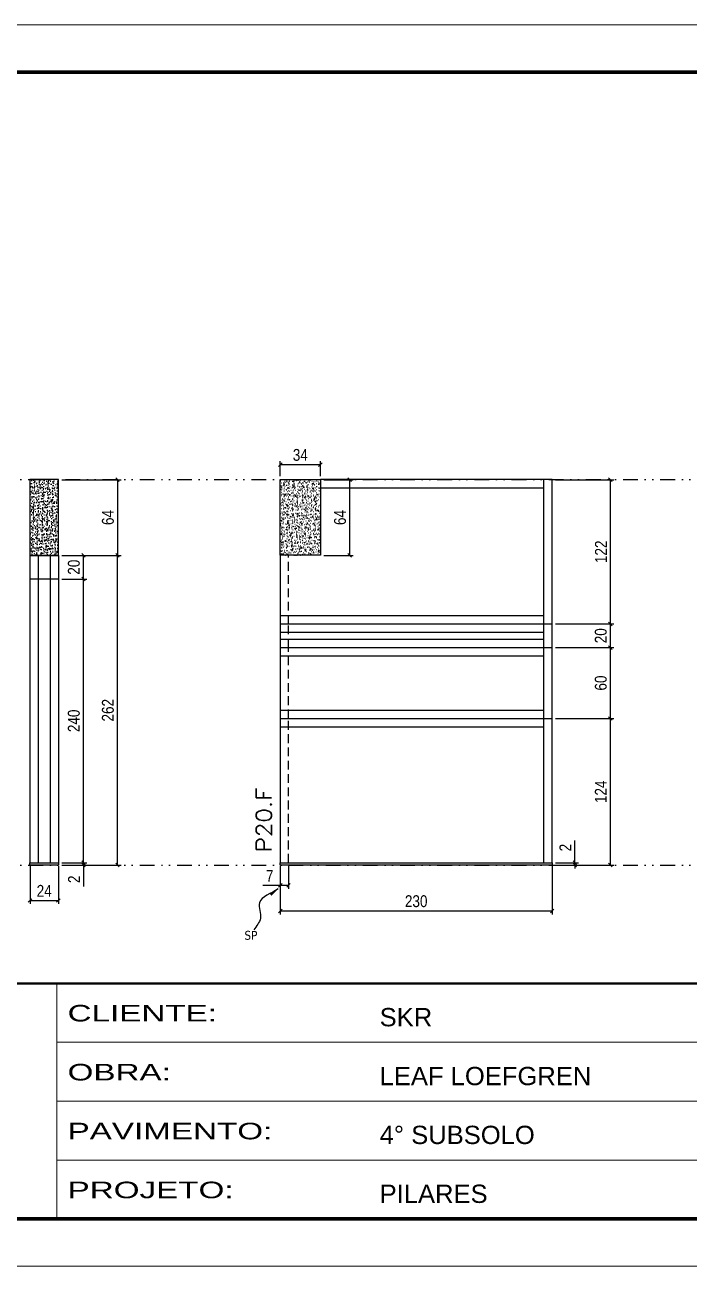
# Model space of a CAD drawing. Header units: millimetres. Extents: x 13777 to 27878, y -21631 to 6985.
# Drawn here: x 14812 to 15374, y -4402 to -3352 of the extents above; entities that cross this region are included whole.
import ezdxf

# ---------------------------------------------------------------- set-up
doc = ezdxf.new("R2010")
doc.units = ezdxf.units.MM
for name, pattern in [('CONTINUO', [0]), ('DASHED', [0.75, 0.5, -0.25]), ('DIVIDE2', [0.625, 0.25, -0.125, 0, -0.125, 0, -0.125]), ('HIDDEN', [0.375, 0.25, -0.125])]:
    doc.linetypes.add(name, pattern=pattern)
for name, color, linetype in [('COTA', 241, 'Continuous'), ('Nível', 160, 'Continuous'), ('Painéis', 200, 'Continuous'), ('SARR_2.2x7', 40, 'Continuous'), ('Sarrafo de Pressão', 42, 'HIDDEN'), ('texto', 7, 'Continuous')]:
    doc.layers.add(name, color=color, linetype=linetype)
for name, color, linetype, lineweight in [('Folhas', 255, 'Continuous', 9), ('SARRAFO DE PRESSAO', 251, 'DASHED', 9), ('Texto Seção', 7, 'Continuous', 15)]:
    doc.layers.add(name, color=color, linetype=linetype, lineweight=lineweight)
doc.styles.add('ARIAL', font='arial.ttf')
doc.styles.add('COTA TECNICA', font='techl___.ttf', dxfattribs={"height": 10})
doc.styles.add('COTA TECNICA-50', font='techl___.ttf', dxfattribs={"height": 10})
doc.styles.add('REGUA-120', font='ROMANS.shx', dxfattribs={"height": 15})
doc.styles.get("Standard").update_dxf_attribs({"font": 'arial.ttf'})
doc.styles.add('Tecnologia', font='')
doc.styles.get('Tecnologia').set_extended_font_data('Forgotten Futurist')
doc.dimstyles.new('COTA PAINEL-50', dxfattribs={"dimtxt": 10, "dimasz": 3, "dimexe": 3, "dimexo": 3, "dimgap": 3, "dimtad": 1, "dimdec": 1, "dimzin": 12, "dimdsep": 46, "dimtxsty": 'COTA TECNICA-50', "dimblk1": 'OBLIQUE', "dimblk2": 'OBLIQUE', "dimsah": 1, "dimcen": 0.9, "dimclrd": 4, "dimclre": 4, "dimclrt": 240, "dimadec": 1, "dimazin": 3, "dimtfac": 1, "dimtdec": 1, "dimtmove": 0, "dimatfit": 3, "dimfxl": 1, "dimtolj": 1, "dimtzin": 12, "dimarcsym": 0})
doc.dimstyles.new('PAINEL', dxfattribs={"dimtxt": 10, "dimasz": 3, "dimexe": 3, "dimexo": 3, "dimgap": 3, "dimtad": 1, "dimdec": 1, "dimzin": 12, "dimdsep": 46, "dimtxsty": 'COTA TECNICA', "dimblk1": 'OBLIQUE', "dimblk2": 'OBLIQUE', "dimsah": 1, "dimcen": 0.9, "dimclrd": 4, "dimclre": 4, "dimclrt": 240, "dimadec": 1, "dimazin": 3, "dimtfac": 1, "dimtdec": 1, "dimtmove": 0, "dimatfit": 3, "dimfxl": 1, "dimtolj": 1, "dimtzin": 12, "dimarcsym": 0})
doc.dimstyles.get("Standard").update_dxf_attribs({"dimtxt": 0.18, "dimasz": 0.18, "dimexe": 0.18, "dimexo": 0.0625, "dimgap": 0.09, "dimtad": 0, "dimtih": 1, "dimtoh": 1, "dimdec": 4, "dimzin": 0, "dimdsep": 46, "dimtxsty": 'Standard', "dimcen": 0.09, "dimadec": 0, "dimazin": 0, "dimtfac": 1, "dimtdec": 4, "dimtofl": 0, "dimtmove": 0, "dimatfit": 3, "dimfxl": 1, "dimtolj": 1, "dimtzin": 0, "dimarcsym": 0})

# ---------------------------------------------------------------- blocks, each defined once
blk = doc.blocks.new('9999999999')
at = {"color": 30, "linetype": 'CONTINUO'}
for p, q in [((98564.6, 34230.2), (98564.6, 34429.4)), ((98564.6, 34379.6), (99584, 34379.6)), ((98564.6, 34329.8), (99488, 34329.8)), ((98564.6, 34280), (99488, 34280))]:
    blk.add_line(p, q, dxfattribs=at)
at = {"color": 30, "linetype": 'CONTINUO', "const_width": 2}
blk.add_lwpolyline([(99584, 34230.2), (99584, 34414.4, 0.414214), (99569, 34429.4), (98229, 34429.4, 0.414214), (98214, 34414.4), (98214, 34245.2, 0.414214), (98229, 34230.2), (99584, 34230.2)], format="xyb", dxfattribs=at)
at = {"layer": 'Folhas'}
blk.add_lwpolyline([(98139, 34190.2), (99624, 34190.2), (99624, 35240.2), (98139, 35240.2)], close=True, dxfattribs=at)
at = {"layer": 'Folhas', "color": 30, "const_width": 3}
blk.add_lwpolyline([(98214, 34230.2), (99584, 34230.2), (99584, 35200.2), (98214, 35200.2)], close=True, dxfattribs=at)
at = {"color": 7, "linetype": 'Continuous', "ltscale": 5, "style": 'ARIAL'}
for s, height, p in [('SKR', 15.48, (98837.7, 34393.1)), ('LEAF LOEFGREN', 15.483, (98837.7, 34343.3)), ('4° SUBSOLO', 15.48, (98837.7, 34293.5)), ('PILARES', 15.48, (98837.7, 34243.7))]:
    blk.add_text(s, height=height, dxfattribs=at).set_placement(p)
at = {"layer": 'Folhas', "color": 7, "style": 'Tecnologia', "width": 1.5}
for s, p in [('CLIENTE:', (98573.7, 34397.2)), ('OBRA:', (98573.7, 34347.3)), ('PAVIMENTO:', (98573.7, 34297.5)), ('PROJETO:', (98573.7, 34247.7))]:
    blk.add_text(s, height=14, dxfattribs=at).set_placement(p)
blk = doc.blocks.new('_Oblique')
at = {"color": 0, "linetype": 'ByBlock', "lineweight": -2}
blk.add_line((-0.5, -0.5), (0.5, 0.5), dxfattribs=at)
blk = doc.blocks.new('*D917')
at = {"layer": 'COTA', "color": 4, "lineweight": -2, "transparency": 16777216}
for p, q in [((14816.4, -4064.2), (14816.4, -4096.1)), ((14840.4, -4064.2), (14840.4, -4096.1)), ((14816.4, -4093.1), (14840.4, -4093.1))]:
    blk.add_line(p, q, dxfattribs=at)
at = {"layer": 'Defpoints', "color": 0, "transparency": 16777216}
for p in [(14816.4, -4061.2), (14840.4, -4061.2), (14840.4, -4093.1)]:
    blk.add_point(p, dxfattribs=at)
at = {"layer": 'COTA', "color": 4, "lineweight": -2, "transparency": 16777216, "xscale": 3, "yscale": 3, "zscale": 3, "rotation": 180}
blk.add_blockref('_Oblique', (14816.4, -4093.1), dxfattribs=at)
at = {"layer": 'COTA', "color": 4, "lineweight": -2, "transparency": 16777216, "xscale": 3, "yscale": 3, "zscale": 3}
blk.add_blockref('_Oblique', (14840.4, -4093.1), dxfattribs=at)
at = {"layer": 'COTA', "color": 240, "transparency": 16777216, "insert": (14828.4, -4085), "char_height": 10, "attachment_point": 5, "style": 'COTA TECNICA'}
blk.add_mtext('\\A1;24', dxfattribs=at)
blk = doc.blocks.new('*D918')
at = {"layer": 'COTA', "color": 4, "lineweight": -2, "transparency": 16777216}
for p, q in [((14843.4, -4061.2), (14864.6, -4061.2)), ((14843.4, -4063.2), (14864.6, -4063.2)), ((14861.6, -4061.2), (14861.6, -4058.2)), ((14861.6, -4061.2), (14861.6, -4063.2)), ((14861.6, -4063.2), (14861.6, -4081.3))]:
    blk.add_line(p, q, dxfattribs=at)
at = {"layer": 'Defpoints', "color": 0, "transparency": 16777216}
for p in [(14840.4, -4061.2), (14840.4, -4063.2), (14861.6, -4061.2)]:
    blk.add_point(p, dxfattribs=at)
at = {"layer": 'COTA', "color": 4, "lineweight": -2, "transparency": 16777216, "xscale": 3, "yscale": 3, "zscale": 3}
for p, rotation in [((14861.6, -4061.2), 270), ((14861.6, -4063.2), 90)]:
    blk.add_blockref('_Oblique', p, dxfattribs=dict(at, rotation=rotation))
at = {"layer": 'COTA', "color": 240, "transparency": 16777216, "insert": (14853.6, -4075.2), "char_height": 10, "attachment_point": 5, "rotation": 90, "style": 'COTA TECNICA-50'}
blk.add_mtext('\\A1;2', dxfattribs=at)
blk = doc.blocks.new('*D929')
at = {"layer": 'COTA', "color": 4, "linetype": 'ByBlock', "lineweight": -2, "transparency": 16777216}
for p, q in [((14843.4, -3737.2), (14893.4, -3737.2)), ((14890.4, -3737.2), (14890.4, -3801.2)), ((14843.4, -3801.2), (14893.4, -3801.2))]:
    blk.add_line(p, q, dxfattribs=at)
at = {"layer": 'Defpoints', "color": 0, "linetype": 'ByBlock', "transparency": 16777216}
for p in [(14840.4, -3737.2), (14840.4, -3801.2), (14890.4, -3801.2)]:
    blk.add_point(p, dxfattribs=at)
at = {"layer": 'COTA', "color": 4, "linetype": 'ByBlock', "lineweight": -2, "transparency": 16777216, "xscale": 3, "yscale": 3, "zscale": 3}
for p, rotation in [((14890.4, -3737.2), 90), ((14890.4, -3801.2), 270)]:
    blk.add_blockref('_Oblique', p, dxfattribs=dict(at, rotation=rotation))
at = {"layer": 'COTA', "color": 240, "linetype": 'ByBlock', "transparency": 16777216, "insert": (14882.3, -3769.2), "char_height": 10, "attachment_point": 5, "rotation": 90, "style": 'COTA TECNICA'}
blk.add_mtext('\\A1;64', dxfattribs=at)
blk = doc.blocks.new('*D940')
at = {"layer": 'COTA', "color": 4, "lineweight": -2, "transparency": 16777216}
for p, q in [((15028.1, -4064.2), (15028.1, -4105)), ((15258.1, -4064.2), (15258.1, -4105)), ((15028.1, -4102), (15258.1, -4102))]:
    blk.add_line(p, q, dxfattribs=at)
at = {"layer": 'Defpoints', "color": 0, "transparency": 16777216}
for p in [(15028.1, -4061.2), (15258.1, -4061.2), (15258.1, -4102)]:
    blk.add_point(p, dxfattribs=at)
at = {"layer": 'COTA', "color": 4, "lineweight": -2, "transparency": 16777216, "xscale": 3, "yscale": 3, "zscale": 3, "rotation": 180}
blk.add_blockref('_Oblique', (15028.1, -4102), dxfattribs=at)
at = {"layer": 'COTA', "color": 4, "lineweight": -2, "transparency": 16777216, "xscale": 3, "yscale": 3, "zscale": 3}
blk.add_blockref('_Oblique', (15258.1, -4102), dxfattribs=at)
at = {"layer": 'COTA', "color": 240, "transparency": 16777216, "insert": (15143.1, -4093.8), "char_height": 10, "attachment_point": 5, "style": 'COTA TECNICA'}
blk.add_mtext('\\A1;230', dxfattribs=at)
blk = doc.blocks.new('*D941')
at = {"layer": 'COTA', "color": 4, "lineweight": -2, "transparency": 16777216}
for p, q in [((15028.1, -4066.2), (15028.1, -4083.4)), ((15035.1, -4064.2), (15035.1, -4083.4)), ((15028.1, -4080.4), (15013.3, -4080.4)), ((15035.1, -4080.4), (15028.1, -4080.4))]:
    blk.add_line(p, q, dxfattribs=at)
at = {"layer": 'Defpoints', "color": 0, "transparency": 16777216}
for p in [(15028.1, -4063.2), (15035.1, -4061.2), (15028.1, -4080.4)]:
    blk.add_point(p, dxfattribs=at)
at = {"layer": 'COTA', "color": 4, "lineweight": -2, "transparency": 16777216, "xscale": 3, "yscale": 3, "zscale": 3, "rotation": 180}
blk.add_blockref('_Oblique', (15028.1, -4080.4), dxfattribs=at)
at = {"layer": 'COTA', "color": 4, "lineweight": -2, "transparency": 16777216, "xscale": 3, "yscale": 3, "zscale": 3}
blk.add_blockref('_Oblique', (15035.1, -4080.4), dxfattribs=at)
at = {"layer": 'COTA', "color": 240, "transparency": 16777216, "insert": (15019.2, -4072.3), "char_height": 10, "attachment_point": 5, "style": 'COTA TECNICA-50'}
blk.add_mtext('\\A1;7', dxfattribs=at)
blk = doc.blocks.new('*D942')
at = {"layer": 'COTA', "color": 4, "lineweight": -2, "transparency": 16777216}
for p, q in [((15277.3, -4061.2), (15277.3, -4042.4)), ((15261.1, -4061.2), (15280.3, -4061.2)), ((15261.1, -4063.2), (15280.3, -4063.2)), ((15277.3, -4063.2), (15277.3, -4061.2)), ((15277.3, -4063.2), (15277.3, -4066.2))]:
    blk.add_line(p, q, dxfattribs=at)
at = {"layer": 'Defpoints', "color": 0, "transparency": 16777216}
for p in [(15258.1, -4061.2), (15258.1, -4063.2), (15277.3, -4063.2)]:
    blk.add_point(p, dxfattribs=at)
at = {"layer": 'COTA', "color": 4, "lineweight": -2, "transparency": 16777216, "xscale": 3, "yscale": 3, "zscale": 3}
for p, rotation in [((15277.3, -4061.2), 270), ((15277.3, -4063.2), 90)]:
    blk.add_blockref('_Oblique', p, dxfattribs=dict(at, rotation=rotation))
at = {"layer": 'COTA', "color": 240, "transparency": 16777216, "insert": (15269.3, -4048.4), "char_height": 10, "attachment_point": 5, "rotation": 90, "style": 'COTA TECNICA-50'}
blk.add_mtext('\\A1;2', dxfattribs=at)
blk = doc.blocks.new('*D943')
at = {"layer": 'COTA', "color": 4, "lineweight": -2, "transparency": 16777216}
for p, q in [((15261.1, -3879.2), (15310.4, -3879.2)), ((15307.4, -3939.2), (15307.4, -3879.2)), ((15261.1, -3939.2), (15310.4, -3939.2))]:
    blk.add_line(p, q, dxfattribs=at)
at = {"layer": 'Defpoints', "color": 0, "transparency": 16777216}
for p in [(15258.1, -3879.2), (15307.4, -3879.2), (15258.1, -3939.2)]:
    blk.add_point(p, dxfattribs=at)
at = {"layer": 'COTA', "color": 4, "lineweight": -2, "transparency": 16777216, "xscale": 3, "yscale": 3, "zscale": 3}
for p, rotation in [((15307.4, -3879.2), 90), ((15307.4, -3939.2), 270)]:
    blk.add_blockref('_Oblique', p, dxfattribs=dict(at, rotation=rotation))
at = {"layer": 'COTA', "color": 240, "transparency": 16777216, "insert": (15299.3, -3909.2), "char_height": 10, "attachment_point": 5, "rotation": 90, "style": 'COTA TECNICA-50'}
blk.add_mtext('\\A1;60', dxfattribs=at)
blk = doc.blocks.new('*D944')
at = {"layer": 'COTA', "color": 4, "lineweight": -2, "transparency": 16777216}
for p, q in [((15261.1, -3737.2), (15310.4, -3737.2)), ((15307.4, -3859.2), (15307.4, -3737.2)), ((15261.1, -3859.2), (15310.4, -3859.2))]:
    blk.add_line(p, q, dxfattribs=at)
at = {"layer": 'Defpoints', "color": 0, "transparency": 16777216}
for p in [(15258.1, -3737.2), (15307.4, -3737.2), (15258.1, -3859.2)]:
    blk.add_point(p, dxfattribs=at)
at = {"layer": 'COTA', "color": 4, "lineweight": -2, "transparency": 16777216, "xscale": 3, "yscale": 3, "zscale": 3}
for p, rotation in [((15307.4, -3737.2), 90), ((15307.4, -3859.2), 270)]:
    blk.add_blockref('_Oblique', p, dxfattribs=dict(at, rotation=rotation))
at = {"layer": 'COTA', "color": 240, "transparency": 16777216, "insert": (15299.4, -3798.2), "char_height": 10, "attachment_point": 5, "rotation": 90, "style": 'COTA TECNICA'}
blk.add_mtext('\\A1;122', dxfattribs=at)
blk = doc.blocks.new('*D945')
at = {"layer": 'COTA', "color": 4, "lineweight": -2, "transparency": 16777216}
for p, q in [((15065.1, -3737.2), (15089.8, -3737.2)), ((15086.8, -3737.2), (15086.8, -3801.2)), ((15065.1, -3801.2), (15089.8, -3801.2))]:
    blk.add_line(p, q, dxfattribs=at)
at = {"layer": 'Defpoints', "color": 0, "transparency": 16777216}
for p in [(15062.1, -3737.2), (15062.1, -3801.2), (15086.8, -3801.2)]:
    blk.add_point(p, dxfattribs=at)
at = {"layer": 'COTA', "color": 4, "lineweight": -2, "transparency": 16777216, "xscale": 3, "yscale": 3, "zscale": 3}
for p, rotation in [((15086.8, -3737.2), 90), ((15086.8, -3801.2), 270)]:
    blk.add_blockref('_Oblique', p, dxfattribs=dict(at, rotation=rotation))
at = {"layer": 'COTA', "color": 240, "transparency": 16777216, "insert": (15078.7, -3769.2), "char_height": 10, "attachment_point": 5, "rotation": 90, "style": 'COTA TECNICA'}
blk.add_mtext('\\A1;64', dxfattribs=at)
blk = doc.blocks.new('*D946')
at = {"layer": 'COTA', "color": 4, "lineweight": -2, "transparency": 16777216}
for p, q in [((15028.1, -3734.2), (15028.1, -3721.5)), ((15062.1, -3724.5), (15028.1, -3724.5)), ((15062.1, -3734.2), (15062.1, -3721.5))]:
    blk.add_line(p, q, dxfattribs=at)
at = {"layer": 'Defpoints', "color": 0, "transparency": 16777216}
for p in [(15028.1, -3724.5), (15028.1, -3737.2), (15062.1, -3737.2)]:
    blk.add_point(p, dxfattribs=at)
at = {"layer": 'COTA', "color": 4, "lineweight": -2, "transparency": 16777216, "xscale": 3, "yscale": 3, "zscale": 3, "rotation": 180}
blk.add_blockref('_Oblique', (15028.1, -3724.5), dxfattribs=at)
at = {"layer": 'COTA', "color": 4, "lineweight": -2, "transparency": 16777216, "xscale": 3, "yscale": 3, "zscale": 3}
blk.add_blockref('_Oblique', (15062.1, -3724.5), dxfattribs=at)
at = {"layer": 'COTA', "color": 240, "transparency": 16777216, "insert": (15045.1, -3716.3), "char_height": 10, "attachment_point": 5, "style": 'COTA TECNICA'}
blk.add_mtext('\\A1;34', dxfattribs=at)
blk = doc.blocks.new('*D947')
at = {"layer": 'COTA', "color": 4, "lineweight": -2, "transparency": 16777216}
for p, q in [((15261.1, -3939.2), (15310.4, -3939.2)), ((15307.4, -4063.2), (15307.4, -3939.2)), ((15261.1, -4063.2), (15310.4, -4063.2))]:
    blk.add_line(p, q, dxfattribs=at)
at = {"layer": 'Defpoints', "color": 0, "transparency": 16777216}
for p in [(15258.1, -3939.2), (15307.4, -3939.2), (15258.1, -4063.2)]:
    blk.add_point(p, dxfattribs=at)
at = {"layer": 'COTA', "color": 4, "lineweight": -2, "transparency": 16777216, "xscale": 3, "yscale": 3, "zscale": 3}
for p, rotation in [((15307.4, -3939.2), 90), ((15307.4, -4063.2), 270)]:
    blk.add_blockref('_Oblique', p, dxfattribs=dict(at, rotation=rotation))
at = {"layer": 'COTA', "color": 240, "transparency": 16777216, "insert": (15299.3, -4001.2), "char_height": 10, "attachment_point": 5, "rotation": 90, "style": 'COTA TECNICA'}
blk.add_mtext('\\A1;124', dxfattribs=at)
blk = doc.blocks.new('*D948')
at = {"layer": 'COTA', "color": 4, "lineweight": -2, "transparency": 16777216}
for p, q in [((15261.1, -3859.2), (15310.4, -3859.2)), ((15307.4, -3879.2), (15307.4, -3859.2)), ((15261.1, -3879.2), (15310.4, -3879.2))]:
    blk.add_line(p, q, dxfattribs=at)
at = {"layer": 'Defpoints', "color": 0, "transparency": 16777216}
for p in [(15258.1, -3859.2), (15307.4, -3859.2), (15258.1, -3879.2)]:
    blk.add_point(p, dxfattribs=at)
at = {"layer": 'COTA', "color": 4, "lineweight": -2, "transparency": 16777216, "xscale": 3, "yscale": 3, "zscale": 3}
for p, rotation in [((15307.4, -3859.2), 90), ((15307.4, -3879.2), 270)]:
    blk.add_blockref('_Oblique', p, dxfattribs=dict(at, rotation=rotation))
at = {"layer": 'COTA', "color": 240, "transparency": 16777216, "insert": (15299.3, -3869.2), "char_height": 10, "attachment_point": 5, "rotation": 90, "style": 'COTA TECNICA'}
blk.add_mtext('\\A1;20', dxfattribs=at)
blk = doc.blocks.new('*D2139')
at = {"layer": 'COTA', "color": 4, "lineweight": -2, "transparency": 16777216}
for p, q in [((14843.4, -3801.2), (14893.4, -3801.2)), ((14890.4, -4063.2), (14890.4, -3801.2)), ((14843.4, -4063.2), (14893.4, -4063.2))]:
    blk.add_line(p, q, dxfattribs=at)
at = {"layer": 'Defpoints', "color": 0, "transparency": 16777216}
for p in [(14840.4, -3801.2), (14890.4, -3801.2), (14840.4, -4063.2)]:
    blk.add_point(p, dxfattribs=at)
at = {"layer": 'COTA', "color": 4, "lineweight": -2, "transparency": 16777216, "xscale": 3, "yscale": 3, "zscale": 3}
for p, rotation in [((14890.4, -3801.2), 90), ((14890.4, -4063.2), 270)]:
    blk.add_blockref('_Oblique', p, dxfattribs=dict(at, rotation=rotation))
at = {"layer": 'COTA', "color": 240, "transparency": 16777216, "insert": (14882.3, -3932.2), "char_height": 10, "attachment_point": 5, "rotation": 90, "style": 'COTA TECNICA-50'}
blk.add_mtext('\\A1;262', dxfattribs=at)
blk = doc.blocks.new('*D2140')
at = {"layer": 'COTA', "color": 4, "lineweight": -2, "transparency": 16777216}
for p, q in [((14843.4, -3801.2), (14864.6, -3801.2)), ((14861.6, -3821.2), (14861.6, -3801.2)), ((14843.4, -3821.2), (14864.6, -3821.2))]:
    blk.add_line(p, q, dxfattribs=at)
at = {"layer": 'Defpoints', "color": 0, "transparency": 16777216}
for p in [(14840.4, -3801.2), (14861.6, -3801.2), (14840.4, -3821.2)]:
    blk.add_point(p, dxfattribs=at)
at = {"layer": 'COTA', "color": 4, "lineweight": -2, "transparency": 16777216, "xscale": 3, "yscale": 3, "zscale": 3}
for p, rotation in [((14861.6, -3801.2), 90), ((14861.6, -3821.2), 270)]:
    blk.add_blockref('_Oblique', p, dxfattribs=dict(at, rotation=rotation))
at = {"layer": 'COTA', "color": 240, "transparency": 16777216, "insert": (14853.5, -3811.2), "char_height": 10, "attachment_point": 5, "rotation": 90, "style": 'COTA TECNICA'}
blk.add_mtext('\\A1;20', dxfattribs=at)
blk = doc.blocks.new('*D2141')
at = {"layer": 'COTA', "color": 4, "lineweight": -2, "transparency": 16777216}
for p, q in [((14843.4, -3821.2), (14864.6, -3821.2)), ((14861.6, -4061.2), (14861.6, -3821.2)), ((14843.4, -4061.2), (14864.6, -4061.2))]:
    blk.add_line(p, q, dxfattribs=at)
at = {"layer": 'Defpoints', "color": 0, "transparency": 16777216}
for p in [(14840.4, -3821.2), (14861.6, -3821.2), (14840.4, -4061.2)]:
    blk.add_point(p, dxfattribs=at)
at = {"layer": 'COTA', "color": 4, "lineweight": -2, "transparency": 16777216, "xscale": 3, "yscale": 3, "zscale": 3}
for p, rotation in [((14861.6, -3821.2), 90), ((14861.6, -4061.2), 270)]:
    blk.add_blockref('_Oblique', p, dxfattribs=dict(at, rotation=rotation))
at = {"layer": 'COTA', "color": 240, "transparency": 16777216, "insert": (14853.5, -3941.2), "char_height": 10, "attachment_point": 5, "rotation": 90, "style": 'COTA TECNICA'}
blk.add_mtext('\\A1;240', dxfattribs=at)

msp = doc.modelspace()

# ---------------------------------------------------------------- hatches: boundary and pattern name
at = {"layer": 'COTA'}
h = msp.add_hatch(dxfattribs=at)
h.set_pattern_fill('AR-CONC', color=256, scale=0.03)
h.set_pattern_definition([(50, (-861.4817, -8050.0258), (5.4655401, -0.4781726), [0.5715, -6.2865]), (355, (-861.4817, -8050.026), (-1.0573026, 5.7317054), [0.4572, -5.0292175]), (100.451445, (-861.026, -8050.0656), (4.4082374, 5.2535326), [0.4857003, -5.3427073]), (46.1842, (-861.482, -8048.502), (8.1323712, -1.2612698), [0.85725, -9.42975]), (96.63556, (-860.804, -8048.607), (7.122124, 7.4227837), [0.7285507, -8.0140682]), (351.18415, (-861.482, -8048.502), (7.122124, 7.4227837), [0.685799, -7.543792]), (21, (-860.7197, -8048.8828), (4.5484317, -3.067956), [0.5715, -6.2865]), (326, (-860.7197, -8048.883), (1.8540609, 5.525639), [0.4572, -5.0292]), (71.451445, (-860.3407, -8049.1384), (6.4024926, 2.457683), [0.4857003, -5.3426981]), (37.5, (-861.4817, -8050.0258), (0.0926581, 2.53665117), [0, -4.96824, 0, -5.1054, 0, -5.04825]), (7.5, (-861.4817, -8050.0258), (2.00458988, 3.00541724), [0, -2.91084, 0, -4.85394, 0, -1.92405]), (327.5, (-863.181, -8050.0258), (4.06771786, -0.17186232), [0, -1.905, 0, -5.9436, 0, -7.8867]), (317.5, (-863.943, -8050.0258), (4.44387544, 0.7627947), [0, -2.4765, 0, -3.94716, 0, -5.6007])])
h.paths.add_polyline_path([(14840.38, -3737.17), (14816.38, -3737.17), (14816.38, -3801.19), (14840.38, -3801.19)])
h = msp.add_hatch(dxfattribs=at)
h.set_pattern_fill('AR-CONC', color=256, scale=0.03)
h.set_pattern_definition([(50, (-2015.349, -1158.575), (5.4655401, -0.4781726), [0.5715, -6.2865]), (355, (-2015.349, -1158.575), (-1.0573026, 5.7317054), [0.4572, -5.0292175]), (100.451445, (-2014.8933, -1158.615), (4.4082374, 5.2535326), [0.4857003, -5.3427073]), (46.1842, (-2015.349, -1157.051), (8.1323712, -1.2612698), [0.85725, -9.42975]), (96.63556, (-2014.671, -1157.156), (7.122124, 7.4227837), [0.7285507, -8.0140682]), (351.18415, (-2015.349, -1157.051), (7.122124, 7.4227837), [0.685799, -7.543792]), (21, (-2014.587, -1157.432), (4.5484317, -3.067956), [0.5715, -6.2865]), (326, (-2014.587, -1157.432), (1.8540609, 5.525639), [0.4572, -5.0292]), (71.451445, (-2014.208, -1157.688), (6.4024926, 2.457683), [0.4857003, -5.3426981]), (37.5, (-2015.3488, -1158.5751), (0.0926581, 2.53665117), [0, -4.96824, 0, -5.1054, 0, -5.04825]), (7.5, (-2015.3488, -1158.575), (2.00458988, 3.00541724), [0, -2.91084, 0, -4.85394, 0, -1.92405]), (327.5, (-2017.048, -1158.5751), (4.06771786, -0.17186232), [0, -1.905, 0, -5.9436, 0, -7.8867]), (317.5, (-2017.81, -1158.575), (4.44387544, 0.7627947), [0, -2.4765, 0, -3.94716, 0, -5.6007])])
h.paths.add_polyline_path([(15062.05, -3737.17), (15028.05, -3737.17), (15028.05, -3801.17), (15062.05, -3801.17)])

# ---------------------------------------------------------------- linework, layer by layer
for p, q in [((15028.05, -3801.17), (15028.05, -3737.17)), ((15028.05, -3737.17), (15062.05, -3737.17))]:
    msp.add_line(p, q, dxfattribs=at)
at = {"layer": 'COTA', "linetype": 'ByBlock'}
msp.add_lwpolyline([(14816.38, -3801.19), (14840.38, -3801.19), (14840.38, -3737.17), (14816.38, -3737.17)], close=True, dxfattribs=at)
at = {"layer": 'Nível', "color": 4, "linetype": 'DIVIDE2', "ltscale": 50}
for p, q in [((13777.11, -3737.17), (21531.15, -3737.17)), ((13777.11, -4063.17), (21531.15, -4063.17))]:
    msp.add_line(p, q, dxfattribs=at)
at = {"layer": 'Painéis'}
for p, q in [((15258.05, -3737.17), (15062.05, -3737.17)), ((15062.05, -3737.17), (15062.05, -3801.17)), ((15258.05, -4061.17), (15258.05, -3737.17)), ((14816.38, -3801.19), (14816.38, -4061.17)), ((14816.38, -3801.19), (14840.38, -3801.19)), ((14840.38, -3801.19), (14816.38, -3801.19)), ((14840.38, -3801.19), (14840.38, -4061.17)), ((15028.05, -3801.17), (15028.05, -4061.17)), ((15062.05, -3801.17), (15028.05, -3801.17)), ((14816.38, -3821.17), (14840.38, -3821.17)), ((15028.05, -3859.17), (15258.05, -3859.17)), ((15028.05, -3879.17), (15258.05, -3879.17)), ((15028.05, -3939.17), (15258.05, -3939.17)), ((14816.38, -4061.17), (14840.38, -4061.17)), ((14816.38, -4061.17), (14840.38, -4061.17)), ((14816.38, -4063.17), (14816.38, -4061.17)), ((14840.38, -4063.17), (14816.38, -4063.17)), ((14840.38, -4061.17), (14840.38, -4063.17))]:
    msp.add_line(p, q, dxfattribs=at)
msp.add_lwpolyline([(15028.05, -4061.17), (15258.05, -4061.17), (15258.05, -4063.17), (15028.05, -4063.17)], close=True, dxfattribs=at)
at = {"layer": 'SARR_2.2x7'}
for p, q in [((15251.05, -3859.17), (15251.05, -3737.17)), ((15062.05, -3744.17), (15251.05, -3744.17)), ((14823.38, -3801.19), (14823.38, -4061.17)), ((14833.38, -3801.19), (14833.38, -4061.17)), ((15028.05, -3852.17), (15251.05, -3852.17)), ((15251.05, -3879.17), (15251.05, -3859.17)), ((15028.05, -3866.17), (15251.05, -3866.17)), ((15028.05, -3872.17), (15251.05, -3872.17)), ((15251.05, -3939.17), (15251.05, -3879.17)), ((15028.05, -3886.17), (15251.05, -3886.17)), ((15028.05, -3932.17), (15251.05, -3932.17)), ((15028.05, -3946.17), (15251.05, -3946.17)), ((15251.05, -4061.17), (15251.05, -3939.17))]:
    msp.add_line(p, q, dxfattribs=at)
at = {"layer": 'Sarrafo de Pressão', "ltscale": 30}
for p, q in [((15035.05, -3859.17), (15035.05, -3801.17)), ((15035.05, -3879.17), (15035.05, -3859.17)), ((15035.05, -3939.17), (15035.05, -3879.17)), ((15035.05, -4061.17), (15035.05, -3939.17))]:
    msp.add_line(p, q, dxfattribs=at)

# ---------------------------------------------------------------- block references
at = {"layer": 'SARRAFO DE PRESSAO', "color": 6, "linetype": 'ByBlock'}
msp.add_blockref('9999999999', (-83725.51, -38592.65), dxfattribs=at)

# ---------------------------------------------------------------- texts
at = {"layer": 'texto', "color": 0, "insert": (15003.27, -4122.66), "char_height": 7.5, "attachment_point": 5}
msp.add_mtext('{\\fTahoma|b0|i0|c0|p34;\\C4;SP}', dxfattribs=at)
at = {"layer": 'Texto Seção', "style": 'REGUA-120', "width": 1.1}
msp.add_text('P20.F', height=13, rotation=90, dxfattribs=at).set_placement((15020.8, -4052.4))

# ---------------------------------------------------------------- dimensions: what is measured, and where the dimension line sits
at = {"layer": 'COTA'}
for base, p1, p2, angle, dimstyle, picture, middle in [((15028.05, -3724.52), (15062.05, -3737.17), (15028.05, -3737.17), 180, 'PAINEL', '*D946', (15045.05, -3716.3)), ((15086.79, -3801.17), (15062.05, -3737.17), (15062.05, -3801.17), 90, 'PAINEL', '*D945', (15078.69, -3769.17)), ((15307.42, -3737.17), (15258.05, -3859.17), (15258.05, -3737.17), 90, 'PAINEL', '*D944', (15299.36, -3798.17)), ((14890.37, -3801.19), (14840.38, -4063.17), (14840.38, -3801.19), 90, 'COTA PAINEL-50', '*D2139', (14882.27, -3932.18)), ((14861.58, -3821.17), (14840.38, -4061.17), (14840.38, -3821.17), 90, 'PAINEL', '*D2141', (14853.47, -3941.17)), ((15307.42, -3879.17), (15258.05, -3939.17), (15258.05, -3879.17), 90, 'COTA PAINEL-50', '*D943', (15299.32, -3909.17)), ((15307.42, -3939.17), (15258.05, -4063.17), (15258.05, -3939.17), 90, 'PAINEL', '*D947', (15299.34, -4001.17)), ((15028.05, -4080.41), (15035.05, -4061.17), (15028.05, -4063.17), 180, 'COTA PAINEL-50', '*D941', (15019.18, -4072.33))]:
    dim = msp.add_linear_dim(base=base, p1=p1, p2=p2, angle=angle, dimstyle=dimstyle, dxfattribs=at)
    dim.commit()
    dim.dimension.update_dxf_attribs({"geometry": picture, "text_midpoint": middle})
at = {"layer": 'COTA', "linetype": 'ByBlock'}
dim = msp.add_linear_dim(base=(14890.37, -3801.19), p1=(14840.38, -3737.17), p2=(14840.38, -3801.19), angle=90, dimstyle='PAINEL', dxfattribs=at)
dim.commit()
dim.dimension.update_dxf_attribs({"geometry": '*D929', "text_midpoint": (14882.27, -3769.18)})
at = {"layer": 'COTA'}
for base, p1, p2, dimstyle, picture, middle in [((14861.58, -3801.19), (14840.38, -3821.17), (14840.38, -3801.19), 'PAINEL', '*D2140', (14861.58, -3811.18)), ((15307.42, -3859.17), (15258.05, -3879.17), (15258.05, -3859.17), 'PAINEL', '*D948', (15307.42, -3869.17)), ((15277.31, -4063.17), (15258.05, -4061.17), (15258.05, -4063.17), 'COTA PAINEL-50', '*D942', (15277.31, -4048.42)), ((14861.58, -4061.17), (14840.38, -4063.17), (14840.38, -4061.17), 'COTA PAINEL-50', '*D918', (14861.58, -4075.22))]:
    dim = msp.add_linear_dim(base=base, p1=p1, p2=p2, angle=90, dimstyle=dimstyle, dxfattribs=at)
    dim.commit()
    dim.dimension.update_dxf_attribs({"geometry": picture, "text_midpoint": middle, "dimtype": 160})
for base, p1, p2, picture, middle in [((14840.38, -4093.06), (14816.38, -4061.17), (14840.38, -4061.17), '*D917', (14828.38, -4084.99)), ((15258.05, -4101.99), (15028.05, -4061.17), (15258.05, -4061.17), '*D940', (15143.05, -4093.77))]:
    dim = msp.add_linear_dim(base=base, p1=p1, p2=p2, dimstyle='PAINEL', override={"dimarcsym": 2}, dxfattribs=at)
    dim.commit()
    dim.dimension.update_dxf_attribs({"geometry": picture, "text_midpoint": middle})

# ---------------------------------------------------------------- leaders
at = {"layer": 'COTA', "path_type": 1}
msp.add_leader([(15026.22, -4083.35), (15010.44, -4095.18), (15011.36, -4108.19), (15005.81, -4117.97)], dimstyle='Standard', override={"dimasz": 8}, dxfattribs=at)

doc.saveas('drawing.dxf')
